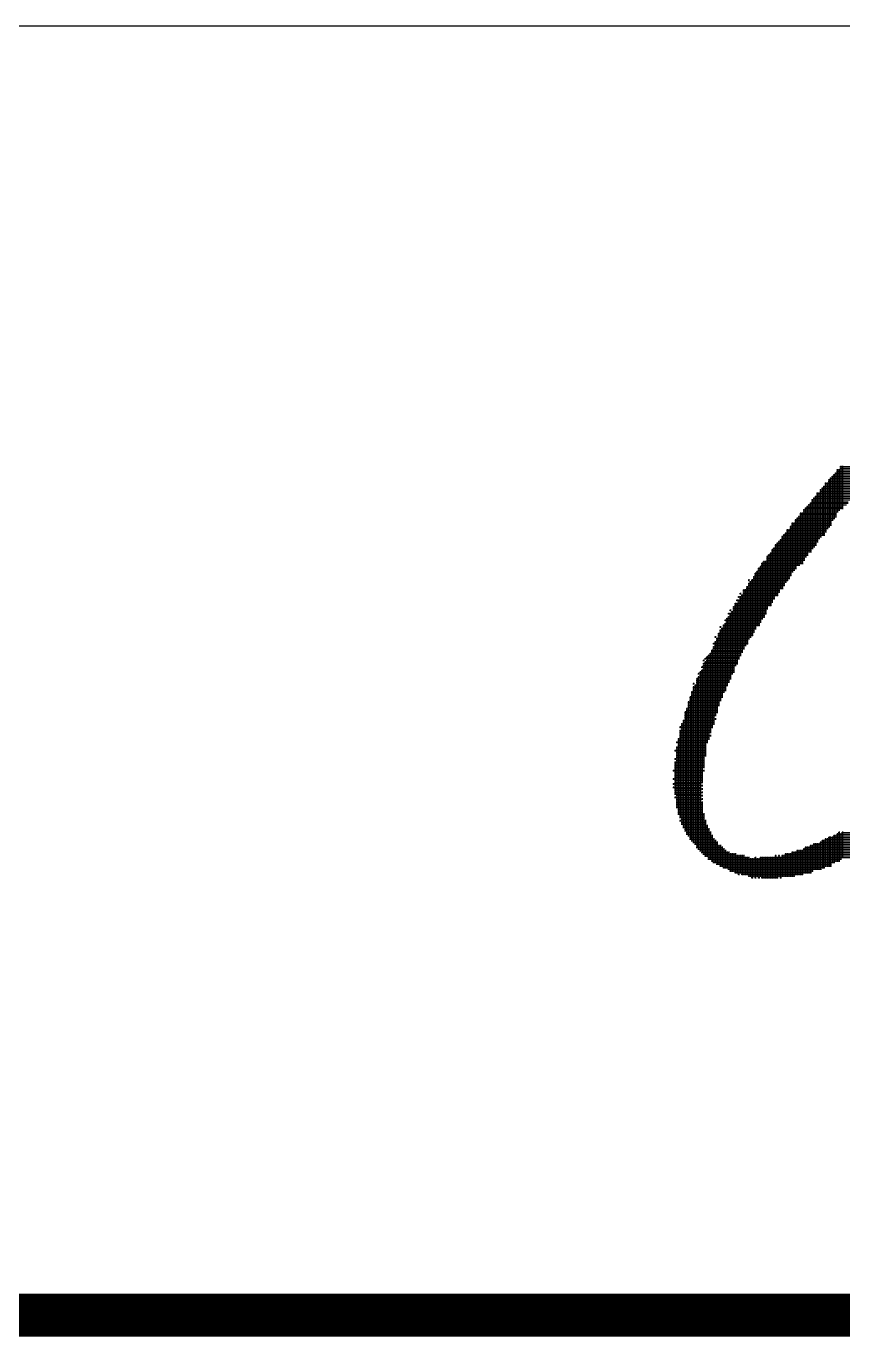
# Model space of a CAD drawing. Header units: feet. Extents: x 778950 to 1031250, y -253464 to -75264.
# Drawn here: x 948519 to 949659, y -245694 to -243864 of the extents above; entities that cross this region are included whole.
import ezdxf
from ezdxf.enums import TextEntityAlignment as Align

# ---------------------------------------------------------------- set-up
doc = ezdxf.new("R2010")
doc.units = ezdxf.units.FT
doc.header["$LTSCALE"] = 3000
doc.header["$MEASUREMENT"] = 0
for name, color, linetype in [('CX-BORD-LIN1', 4, 'CONTINUOUS'), ('CX-BORD-LIN2', 3, 'CONTINUOUS'), ('CX-BORD-TEX2', 7, 'CONTINUOUS'), ('CX-BORD-TEX3', 6, 'CONTINUOUS'), ('CX-MISC', 2, 'CONTINUOUS')]:
    doc.layers.add(name, color=color, linetype=linetype)
doc.styles.add('TB_TEXT', font='')
doc.styles.add('TB_WBTXT', font='')
doc.styles.add('TB_WMTXT', font='')
doc.styles.get('TB_TEXT').set_extended_font_data('Dotum')
doc.styles.get('TB_WBTXT').set_extended_font_data('Dotum')
doc.styles.get('TB_WMTXT').set_extended_font_data('Dotum')

# ---------------------------------------------------------------- blocks, each defined once
blk = doc.blocks.new('CXBLKA1-KHCA')
at = {"layer": 'CX-BORD-LIN1', "const_width": 0.2}
blk.add_lwpolyline([(558, 6), (270, 6)], dxfattribs=at)
at = {"layer": 'CX-BORD-LIN2'}
blk.add_lwpolyline([(558, 12), (270, 12)], dxfattribs=at)
at = {"layer": 'CX-BORD-LIN1', "style": 'TB_TEXT'}
for tag, p in [('TR_RCON5', (342.3033, 33)), ('TR_RCON4', (342.3033, 27)), ('TR_RCON3', (342.3033, 21)), ('TR_RCON2', (342.3033, 15)), ('TR_RCON1', (342.3033, 9))]:
    blk.add_attdef(tag, text='', height=3.5, dxfattribs=at).set_placement(p, align=Align.MIDDLE_LEFT)
for tag, height, p in [('TR_DGN5', 3.5, (451.1185, 33)), ('TR_CHK5', 3.5, (491.1185, 33)), ('TR_RDAT5', 3.5, (317.5, 33)), ('TR_APP5', 3.5, (531.1185, 33)), ('TR_RNUM5', 3, (285.1051, 32.6366)), ('TR_DGN4', 3.5, (451.1185, 27)), ('TR_CHK4', 3.5, (491.1185, 27)), ('TR_RDAT4', 3.5, (317.5, 27)), ('TR_APP4', 3.5, (531.1185, 27)), ('TR_RNUM4', 3, (285.1051, 26.6366)), ('TR_RDAT3', 3.5, (317.5, 21)), ('TR_DGN3', 3.5, (451.1185, 21)), ('TR_CHK3', 3.5, (491.1185, 21)), ('TR_APP3', 3.5, (531.1185, 21)), ('TR_RNUM3', 3, (285.1051, 20.6366)), ('TR_RDAT2', 3.5, (317.5, 15)), ('TR_DGN2', 3.5, (451.1185, 15)), ('TR_CHK2', 3.5, (491.1185, 15)), ('TR_APP2', 3.5, (531.1185, 15)), ('TR_RNUM2', 3, (285.1051, 14.6366)), ('TR_DGN1', 3.5, (451.1185, 9)), ('TR_CHK1', 3.5, (491.1185, 9)), ('TR_RDAT1', 3.5, (317.5, 9)), ('TR_APP1', 3.5, (531.1185, 9)), ('TR_RNUM1', 3, (285.1051, 8.6366))]:
    blk.add_attdef(tag, text='', height=height, dxfattribs=at).set_placement(p, align=Align.MIDDLE_CENTER)
at = {"layer": 'CX-BORD-LIN2', "style": 'TB_TEXT'}
blk.add_attdef('TD_VERSION', text='', height=3, rotation=90, dxfattribs=at).set_placement((800.5, 48.0149), align=Align.MIDDLE_CENTER)
at = {"layer": 'CX-BORD-TEX2', "style": 'TB_WMTXT'}
for tag, height, p in [('TB_CNAME', 5, (15.3448, 531.8324)), ('TB_CSCOP', 4, (16.6346, 523.8324))]:
    blk.add_attdef(tag, text='', height=height, dxfattribs=at).set_placement(p, align=Align.BOTTOM_LEFT)
at = {"layer": 'CX-BORD-TEX2', "style": 'TB_WBTXT'}
for tag, height, p in [('TB_MTITIL', 10, (398, 533.3264)), ('TB_STITL', 7, (398, 518.3264))]:
    blk.add_attdef(tag, text='', height=height, dxfattribs=at).set_placement(p, align=Align.MIDDLE_CENTER)
at = {"layer": 'CX-BORD-TEX3', "style": 'TB_TEXT'}
for tag, height, p in [('TD_LNDST', 4.5, (215, 31.5)), ('TD_DSECT', 4.5, (605.5, 31.5)), ('TD_DDIST', 4.5, (654.5, 31.5)), ('TD_DNAME_TOP', 4.5, (755, 27.957)), ('TD_CSECT', 4.5, (605.5, 22.5)), ('TD_CDIST', 4.5, (654.5, 22.5)), ('TD_DNAME_MAIN', 4.5, (755, 21.4731)), ('TD_DNAME_BOT', 3, (755, 15.2489)), ('TD_HSCAL', 4.5, (620.8841, 13.7484)), ('TD_VSCAL', 4.5, (656.8615, 13.7484)), ('TD_CCOMP', 4.5, (215, 13.5927)), ('TD_CSTEP', 4.5, (250.744, 5.125)), ('TD_FIELD', 4.5, (180, 5.125)), ('TD_DWGNO', 4.5, (755, 5.0017)), ('TD_DWGCODE', 4.5, (637, 4.7908))]:
    blk.add_attdef(tag, text='', height=height, dxfattribs=at).set_placement(p, align=Align.MIDDLE_CENTER)
for tag, height, width, p in [('TD_DCOMP', 4.5, 0.95, (215, 22.5875)), ('TD_CNAME', 5, 0.78, (65, 7.5956))]:
    blk.add_attdef(tag, text='', height=height, dxfattribs=dict(at, width=width)).set_placement(p, align=Align.MIDDLE_CENTER)

msp = doc.modelspace()

# ---------------------------------------------------------------- linework, layer by layer
at = {"layer": 'CX-MISC'}
for p, q in [((949648.4, -244487.7), (949713.7, -244487.7)), ((949649.5, -244486.5), (949649.5, -244549.5)), ((949650.7, -244483), (949713.7, -244483)), ((949650.7, -244485.4), (949713.7, -244485.4)), ((949651.9, -244481.9), (949651.9, -244542.5)), ((949654.2, -244481.9), (949654.2, -244540.2)), ((949655.4, -244478.4), (949716, -244478.4)), ((949655.4, -244480.7), (949713.7, -244480.7)), ((949656.5, -244477.2), (949656.5, -244537.9)), ((949658.9, -244477.2), (949658.9, -244537.9)), ((949633.2, -244505.2), (949633.2, -244575.2)), ((949634.4, -244501.7), (949933, -244501.7)), ((949634.4, -244504), (949921.3, -244504)), ((949635.5, -244500.5), (949635.5, -244570.5)), ((949637.9, -244500.5), (949637.9, -244565.8)), ((949639, -244497), (949723, -244497)), ((949639, -244499.4), (949734.7, -244499.4)), ((949640.2, -244495.9), (949640.2, -244563.5)), ((949641.4, -244494.7), (949718.3, -244494.7)), ((949642.5, -244493.5), (949642.5, -244561.2)), ((949643.7, -244492.4), (949716, -244492.4)), ((949644.9, -244491.2), (949644.9, -244554.2)), ((949646, -244490), (949713.7, -244490)), ((949647.2, -244488.9), (949647.2, -244551.9)), ((949616.9, -244523.9), (949616.9, -244593.8)), ((949618, -244522.7), (949671.7, -244522.7)), ((949619.2, -244521.5), (949619.2, -244591.5)), ((949620.4, -244520.4), (949674, -244520.4)), ((949621.5, -244519.2), (949621.5, -244589.2)), ((949622.7, -244515.7), (949681, -244515.7)), ((949622.7, -244518), (949676.4, -244518)), ((949623.9, -244514.5), (949623.9, -244584.5)), ((949626.2, -244514.5), (949626.2, -244579.8)), ((949627.4, -244511), (949907.3, -244511)), ((949627.4, -244513.4), (949683.4, -244513.4)), ((949628.5, -244509.9), (949628.5, -244577.5)), ((949629.7, -244508.7), (949909.6, -244508.7)), ((949630.9, -244507.5), (949630.9, -244575.2)), ((949632, -244506.4), (949914.3, -244506.4)), ((949600.5, -244542.5), (949600.5, -244614.8)), ((949602.9, -244542.5), (949602.9, -244614.8)), ((949604, -244539), (949655.4, -244539)), ((949604, -244541.4), (949653, -244541.4)), ((949605.2, -244537.9), (949605.2, -244610.2)), ((949606.4, -244536.7), (949660, -244536.7)), ((949607.5, -244535.5), (949607.5, -244605.5)), ((949608.7, -244534.4), (949660, -244534.4)), ((949609.9, -244533.2), (949609.9, -244603.2)), ((949611, -244532), (949664.7, -244532)), ((949612.2, -244530.9), (949612.2, -244598.5)), ((949613.4, -244529.7), (949667, -244529.7)), ((949614.5, -244528.5), (949614.5, -244598.5)), ((949615.7, -244525), (949671.7, -244525)), ((949615.7, -244527.4), (949667, -244527.4)), ((949586.5, -244561.2), (949586.5, -244631.2)), ((949587.7, -244557.7), (949643.7, -244557.7)), ((949587.7, -244560), (949643.7, -244560)), ((949588.9, -244556.5), (949588.9, -244626.5)), ((949591.2, -244556.5), (949591.2, -244624.2)), ((949592.4, -244553), (949646, -244553)), ((949592.4, -244555.4), (949643.7, -244555.4)), ((949593.5, -244551.9), (949593.5, -244621.8)), ((949594.7, -244550.7), (949648.4, -244550.7)), ((949595.9, -244549.5), (949595.9, -244617.2)), ((949597, -244548.4), (949650.7, -244548.4)), ((949598.2, -244547.2), (949598.2, -244617.2)), ((949599.4, -244543.7), (949650.7, -244543.7)), ((949599.4, -244546), (949650.7, -244546)), ((949573.7, -244576.3), (949629.7, -244576.3)), ((949573.7, -244578.7), (949627.4, -244578.7)), ((949574.9, -244575.2), (949574.9, -244649.8)), ((949576, -244574), (949634.4, -244574)), ((949577.2, -244572.8), (949577.2, -244645.2)), ((949578.4, -244571.7), (949634.4, -244571.7)), ((949579.5, -244570.5), (949579.5, -244640.5)), ((949580.7, -244567), (949636.7, -244567)), ((949580.7, -244569.3), (949636.7, -244569.3)), ((949581.9, -244565.8), (949581.9, -244638.2)), ((949584.2, -244565.8), (949584.2, -244635.8)), ((949585.4, -244562.4), (949641.4, -244562.4)), ((949585.4, -244564.7), (949639, -244564.7)), ((949559.7, -244595), (949615.7, -244595)), ((949559.7, -244597.3), (949615.7, -244597.3)), ((949560.9, -244593.8), (949560.9, -244668.5)), ((949562, -244592.7), (949618, -244592.7)), ((949563.2, -244591.5), (949563.2, -244663.8)), ((949564.4, -244588), (949622.7, -244588)), ((949564.4, -244590.3), (949620.4, -244590.3)), ((949565.5, -244586.8), (949565.5, -244659.2)), ((949566.7, -244585.7), (949622.7, -244585.7)), ((949567.9, -244584.5), (949567.9, -244659.2)), ((949569, -244583.3), (949625, -244583.3)), ((949570.2, -244582.2), (949570.2, -244654.5)), ((949571.4, -244581), (949625, -244581)), ((949572.5, -244579.8), (949572.5, -244649.8)), ((949545.7, -244613.7), (949604, -244613.7)), ((949545.7, -244616), (949599.4, -244616)), ((949546.9, -244612.5), (949546.9, -244691.8)), ((949548, -244611.3), (949604, -244611.3)), ((949549.2, -244610.2), (949549.2, -244689.5)), ((949551.5, -244610.2), (949551.5, -244684.8)), ((949552.7, -244604.3), (949608.7, -244604.3)), ((949552.7, -244606.7), (949606.4, -244606.7)), ((949552.7, -244609), (949606.4, -244609)), ((949553.9, -244603.2), (949553.9, -244677.8)), ((949555, -244602), (949611, -244602)), ((949556.2, -244600.8), (949556.2, -244673.2)), ((949557.4, -244599.7), (949611, -244599.7)), ((949558.5, -244598.5), (949558.5, -244673.2)), ((949534.1, -244632.3), (949585.4, -244632.3)), ((949535.2, -244631.2), (949535.2, -244710.5)), ((949536.4, -244627.7), (949587.7, -244627.7)), ((949536.4, -244630), (949587.7, -244630)), ((949537.6, -244626.5), (949537.6, -244705.8)), ((949538.7, -244625.3), (949590, -244625.3)), ((949539.9, -244624.2), (949539.9, -244701.2)), ((949541, -244620.7), (949594.7, -244620.7)), ((949541, -244623), (949592.4, -244623)), ((949542.2, -244619.5), (949542.2, -244701.2)), ((949543.4, -244618.3), (949594.7, -244618.3)), ((949544.5, -244617.2), (949544.5, -244696.5)), ((949520.1, -244651), (949571.4, -244651)), ((949521.2, -244649.8), (949521.2, -244733.8)), ((949523.6, -244649.8), (949523.6, -244729.1)), ((949524.7, -244646.3), (949576, -244646.3)), ((949524.7, -244648.7), (949576, -244648.7)), ((949525.9, -244645.2), (949525.9, -244726.8)), ((949527.1, -244637), (949529.4, -244637)), ((949527.1, -244641.7), (949578.4, -244641.7)), ((949527.1, -244644), (949578.4, -244644)), ((949528.2, -244635.8), (949528.2, -244638.2)), ((949528.2, -244640.5), (949528.2, -244719.8)), ((949529.4, -244639.3), (949580.7, -244639.3)), ((949530.6, -244638.2), (949530.6, -244717.5)), ((949531.7, -244637), (949583, -244637)), ((949532.9, -244635.8), (949532.9, -244715.1)), ((949534.1, -244634.7), (949585.4, -244634.7)), ((949508.4, -244669.7), (949559.7, -244669.7)), ((949509.6, -244668.5), (949509.6, -244757.1)), ((949510.7, -244665), (949562, -244665)), ((949511.9, -244663.8), (949511.9, -244666.2)), ((949511.9, -244668.5), (949511.9, -244754.8)), ((949513.1, -244660.3), (949564.4, -244660.3)), ((949513.1, -244667.3), (949562, -244667.3)), ((949514.2, -244659.2), (949514.2, -244661.5)), ((949514.2, -244663.8), (949514.2, -244747.8)), ((949515.4, -244655.7), (949517.7, -244655.7)), ((949515.4, -244662.7), (949564.4, -244662.7)), ((949516.6, -244654.5), (949516.6, -244656.8)), ((949516.6, -244659.2), (949516.6, -244743.1)), ((949517.7, -244658), (949569, -244658)), ((949518.9, -244656.8), (949518.9, -244738.5)), ((949520.1, -244653.3), (949571.4, -244653.3)), ((949520.1, -244655.7), (949569, -244655.7)), ((949499.1, -244683.7), (949552.7, -244683.7)), ((949499.1, -244688.3), (949550.4, -244688.3)), ((949500.2, -244682.5), (949500.2, -244684.8)), ((949500.2, -244687.2), (949500.2, -244780.5)), ((949501.4, -244679), (949503.7, -244679)), ((949501.4, -244686), (949550.4, -244686)), ((949502.6, -244677.8), (949502.6, -244680.2)), ((949502.6, -244682.5), (949502.6, -244775.8)), ((949503.7, -244681.3), (949552.7, -244681.3)), ((949504.9, -244680.2), (949504.9, -244768.8)), ((949506.1, -244674.3), (949555, -244674.3)), ((949506.1, -244676.7), (949555, -244676.7)), ((949506.1, -244679), (949552.7, -244679)), ((949507.2, -244673.2), (949507.2, -244766.5)), ((949508.4, -244672), (949559.7, -244672)), ((949487.4, -244702.3), (949489.7, -244702.3)), ((949487.4, -244707), (949536.4, -244707)), ((949488.6, -244701.2), (949488.6, -244703.5)), ((949488.6, -244705.8), (949488.6, -244806.1)), ((949489.7, -244704.7), (949538.7, -244704.7)), ((949490.9, -244703.5), (949490.9, -244801.5)), ((949492.1, -244700), (949543.4, -244700)), ((949492.1, -244702.3), (949538.7, -244702.3)), ((949493.2, -244698.8), (949493.2, -244794.5)), ((949494.4, -244693), (949545.7, -244693)), ((949494.4, -244697.7), (949543.4, -244697.7)), ((949495.6, -244691.8), (949495.6, -244694.2)), ((949495.6, -244696.5), (949495.6, -244792.1)), ((949496.7, -244690.7), (949548, -244690.7)), ((949496.7, -244695.3), (949545.7, -244695.3)), ((949497.9, -244689.5), (949497.9, -244785.1)), ((949478.1, -244725.6), (949527.1, -244725.6)), ((949479.2, -244724.5), (949479.2, -244726.8)), ((949480.4, -244716.3), (949482.7, -244716.3)), ((949480.4, -244723.3), (949527.1, -244723.3)), ((949481.6, -244715.1), (949481.6, -244717.5)), ((949481.6, -244722.1), (949481.6, -244827.1)), ((949482.7, -244718.6), (949529.4, -244718.6)), ((949482.7, -244721), (949527.1, -244721)), ((949483.9, -244717.5), (949483.9, -244822.5)), ((949485.1, -244711.6), (949534.1, -244711.6)), ((949485.1, -244714), (949534.1, -244714)), ((949485.1, -244716.3), (949531.7, -244716.3)), ((949486.2, -244710.5), (949486.2, -244813.1)), ((949487.4, -244709.3), (949536.4, -244709.3)), ((949469.9, -244743.1), (949469.9, -244864.4)), ((949471.1, -244742), (949517.7, -244742)), ((949472.2, -244740.8), (949472.2, -244859.8)), ((949473.4, -244739.6), (949517.7, -244739.6)), ((949474.6, -244738.5), (949474.6, -244850.5)), ((949475.7, -244735), (949520.1, -244735)), ((949475.7, -244737.3), (949520.1, -244737.3)), ((949476.9, -244733.8), (949476.9, -244843.5)), ((949478.1, -244730.3), (949522.4, -244730.3)), ((949478.1, -244732.6), (949522.4, -244732.6)), ((949479.2, -244729.1), (949479.2, -244838.8)), ((949480.4, -244728), (949524.7, -244728)), ((949461.7, -244758.3), (949508.4, -244758.3)), ((949462.9, -244757.1), (949462.9, -244759.5)), ((949462.9, -244761.8), (949462.9, -244920.4)), ((949464.1, -244749), (949466.4, -244749)), ((949464.1, -244753.6), (949513.1, -244753.6)), ((949464.1, -244756), (949510.7, -244756)), ((949464.1, -244760.6), (949508.4, -244760.6)), ((949465.2, -244747.8), (949465.2, -244750.1)), ((949465.2, -244752.5), (949465.2, -244899.4)), ((949466.4, -244746.6), (949515.4, -244746.6)), ((949466.4, -244751.3), (949513.1, -244751.3)), ((949467.6, -244745.5), (949467.6, -244747.8)), ((949467.6, -244750.1), (949467.6, -244883.1)), ((949468.7, -244744.3), (949515.4, -244744.3)), ((949468.7, -244749), (949513.1, -244749)), ((949451.2, -244780.5), (949451.2, -244782.8)), ((949454.7, -244774.6), (949503.7, -244774.6)), ((949454.7, -244777), (949501.4, -244777)), ((949454.7, -244779.3), (949501.4, -244779.3)), ((949455.9, -244773.5), (949455.9, -245011.4)), ((949457.1, -244767.6), (949506.1, -244767.6)), ((949457.1, -244772.3), (949503.7, -244772.3)), ((949458.2, -244766.5), (949458.2, -244768.8)), ((949458.2, -244771.1), (949458.2, -245013.7)), ((949459.4, -244765.3), (949508.4, -244765.3)), ((949459.4, -244770), (949503.7, -244770)), ((949460.6, -244764.1), (949460.6, -245016.1)), ((949461.7, -244763), (949508.4, -244763)), ((949447.7, -244793.3), (949494.4, -244793.3)), ((949447.7, -244795.6), (949492.1, -244795.6)), ((949447.7, -244798), (949492.1, -244798)), ((949448.9, -244792.1), (949448.9, -245002.1)), ((949450.1, -244781.6), (949452.4, -244781.6)), ((949450.1, -244786.3), (949496.7, -244786.3)), ((949450.1, -244788.6), (949496.7, -244788.6)), ((949450.1, -244791), (949496.7, -244791)), ((949451.2, -244785.1), (949451.2, -245004.4)), ((949452.4, -244784), (949499.1, -244784)), ((949453.6, -244782.8), (949453.6, -245006.7)), ((949454.7, -244781.6), (949499.1, -244781.6)), ((949440.7, -244816.6), (949485.1, -244816.6)), ((949441.9, -244815.5), (949441.9, -244992.8)), ((949443.1, -244807.3), (949487.4, -244807.3)), ((949443.1, -244809.6), (949487.4, -244809.6)), ((949443.1, -244812), (949487.4, -244812)), ((949443.1, -244814.3), (949485.1, -244814.3)), ((949444.2, -244806.1), (949444.2, -244995.1)), ((949445.4, -244800.3), (949492.1, -244800.3)), ((949445.4, -244802.6), (949489.7, -244802.6)), ((949445.4, -244805), (949489.7, -244805)), ((949446.6, -244799.1), (949446.6, -244999.8)), ((949436.1, -244833), (949480.4, -244833)), ((949436.1, -244835.3), (949480.4, -244835.3)), ((949437.2, -244831.8), (949437.2, -244983.4)), ((949438.4, -244821.3), (949485.1, -244821.3)), ((949438.4, -244823.6), (949482.7, -244823.6)), ((949438.4, -244826), (949482.7, -244826)), ((949438.4, -244828.3), (949480.4, -244828.3)), ((949438.4, -244830.6), (949482.7, -244830.6)), ((949439.6, -244820.1), (949439.6, -244988.1)), ((949440.7, -244819), (949485.1, -244819)), ((949481.6, -244829.5), (949481.6, -244831.8)), ((949431.4, -244842.3), (949478.1, -244842.3)), ((949431.4, -244847), (949475.7, -244847)), ((949431.4, -244849.3), (949475.7, -244849.3)), ((949431.4, -244851.6), (949473.4, -244851.6)), ((949431.4, -244854), (949475.7, -244854)), ((949432.6, -244841.1), (949432.6, -244843.5)), ((949432.6, -244845.8), (949432.6, -244969.4)), ((949433.7, -244837.6), (949480.4, -244837.6)), ((949433.7, -244840), (949478.1, -244840)), ((949433.7, -244844.6), (949475.7, -244844.6)), ((949434.9, -244836.5), (949434.9, -244978.8)), ((949474.6, -244852.8), (949474.6, -244855.1)), ((949426.7, -244863.3), (949471.1, -244863.3)), ((949426.7, -244870.3), (949468.7, -244870.3)), ((949427.9, -244862.1), (949427.9, -244864.4)), ((949427.9, -244869.1), (949427.9, -244955.4)), ((949429.1, -244858.6), (949473.4, -244858.6)), ((949429.1, -244860.9), (949471.1, -244860.9)), ((949429.1, -244865.6), (949468.7, -244865.6)), ((949429.1, -244867.9), (949468.7, -244867.9)), ((949430.2, -244857.4), (949430.2, -244964.8)), ((949431.4, -244856.3), (949473.4, -244856.3)), ((949424.4, -244874.9), (949468.7, -244874.9)), ((949424.4, -244886.6), (949466.4, -244886.6)), ((949425.6, -244873.8), (949425.6, -244876.1)), ((949425.6, -244885.4), (949425.6, -244887.8)), ((949425.6, -244890.1), (949425.6, -244936.8)), ((949426.7, -244872.6), (949468.7, -244872.6)), ((949426.7, -244877.3), (949468.7, -244877.3)), ((949426.7, -244879.6), (949468.7, -244879.6)), ((949426.7, -244881.9), (949468.7, -244881.9)), ((949426.7, -244884.3), (949466.4, -244884.3)), ((949426.7, -244888.9), (949466.4, -244888.9)), ((949422.1, -244902.9), (949466.4, -244902.9)), ((949423.2, -244901.8), (949423.2, -244904.1)), ((949424.4, -244891.3), (949466.4, -244891.3)), ((949424.4, -244893.6), (949466.4, -244893.6)), ((949424.4, -244895.9), (949466.4, -244895.9)), ((949424.4, -244898.3), (949466.4, -244898.3)), ((949424.4, -244900.6), (949464.1, -244900.6)), ((949424.4, -244905.3), (949464.1, -244905.3)), ((949424.4, -244907.6), (949464.1, -244907.6)), ((949465.2, -244901.8), (949465.2, -244904.1)), ((949422.1, -244914.6), (949464.1, -244914.6)), ((949422.1, -244921.6), (949461.7, -244921.6)), ((949422.1, -244926.3), (949461.7, -244926.3)), ((949423.2, -244913.4), (949423.2, -244915.8)), ((949423.2, -244920.4), (949423.2, -244922.8)), ((949423.2, -244925.1), (949423.2, -244927.4)), ((949424.4, -244909.9), (949464.1, -244909.9)), ((949424.4, -244912.3), (949464.1, -244912.3)), ((949424.4, -244916.9), (949464.1, -244916.9)), ((949424.4, -244919.3), (949464.1, -244919.3)), ((949424.4, -244923.9), (949464.1, -244923.9)), ((949462.9, -244922.8), (949462.9, -244925.1)), ((949424.4, -244928.6), (949464.1, -244928.6)), ((949424.4, -244930.9), (949461.7, -244930.9)), ((949424.4, -244933.3), (949464.1, -244933.3)), ((949424.4, -244935.6), (949461.7, -244935.6)), ((949424.4, -244940.3), (949461.7, -244940.3)), ((949425.6, -244939.1), (949425.6, -244941.4)), ((949426.7, -244937.9), (949464.1, -244937.9)), ((949426.7, -244942.6), (949464.1, -244942.6)), ((949426.7, -244944.9), (949461.7, -244944.9)), ((949462.9, -244927.4), (949462.9, -244929.8)), ((949462.9, -244932.1), (949462.9, -244934.4)), ((949462.9, -244936.8), (949462.9, -244939.1)), ((949462.9, -244941.4), (949462.9, -244943.8)), ((949426.7, -244947.3), (949464.1, -244947.3)), ((949426.7, -244949.6), (949464.1, -244949.6)), ((949426.7, -244951.9), (949464.1, -244951.9)), ((949426.7, -244954.3), (949464.1, -244954.3)), ((949429.1, -244956.6), (949464.1, -244956.6)), ((949429.1, -244958.9), (949464.1, -244958.9)), ((949429.1, -244961.3), (949464.1, -244961.3)), ((949429.1, -244963.6), (949466.4, -244963.6)), ((949462.9, -244946.1), (949462.9, -245018.4)), ((949465.2, -244962.4), (949465.2, -245020.7)), ((949431.4, -244965.9), (949466.4, -244965.9)), ((949431.4, -244968.3), (949466.4, -244968.3)), ((949431.4, -244972.9), (949468.7, -244972.9)), ((949432.6, -244971.8), (949432.6, -244974.1)), ((949433.7, -244970.6), (949466.4, -244970.6)), ((949433.7, -244975.3), (949468.7, -244975.3)), ((949433.7, -244977.6), (949468.7, -244977.6)), ((949436.1, -244979.9), (949471.1, -244979.9)), ((949467.6, -244971.8), (949467.6, -245023.1)), ((949469.9, -244978.8), (949469.9, -245023.1)), ((949436.1, -244982.3), (949471.1, -244982.3)), ((949438.4, -244984.6), (949473.4, -244984.6)), ((949438.4, -244986.9), (949473.4, -244986.9)), ((949440.7, -244989.3), (949475.7, -244989.3)), ((949440.7, -244991.6), (949475.7, -244991.6)), ((949443.1, -244993.9), (949478.1, -244993.9)), ((949445.4, -244996.3), (949478.1, -244996.3)), ((949445.4, -244998.6), (949480.4, -244998.6)), ((949472.2, -244983.4), (949472.2, -245027.7)), ((949474.6, -244988.1), (949474.6, -245027.7)), ((949476.9, -244992.8), (949476.9, -245030.1)), ((949479.2, -244997.4), (949479.2, -245032.4)), ((949481.6, -244999.8), (949481.6, -245032.4)), ((949630.9, -244999.8), (949630.9, -245039.4)), ((949633.2, -244999.8), (949633.2, -245039.4)), ((949634.4, -244998.6), (949718.3, -244998.6)), ((949635.5, -244997.4), (949635.5, -245037.1)), ((949637.9, -244997.4), (949637.9, -245037.1)), ((949639, -244996.3), (949720.7, -244996.3)), ((949640.2, -244995.1), (949640.2, -245037.1)), ((949642.5, -244995.1), (949642.5, -245037.1)), ((949644.9, -244995.1), (949644.9, -245032.4)), ((949646, -244993.9), (949727.7, -244993.9)), ((949647.2, -244992.8), (949647.2, -245032.4)), ((949649.5, -244992.8), (949649.5, -245030.1)), ((949650.7, -244991.6), (949730, -244991.6)), ((949651.9, -244990.4), (949651.9, -245030.1)), ((949653, -244989.3), (949655.4, -244989.3)), ((949654.2, -244988.1), (949654.2, -245030.1)), ((949656.5, -244990.4), (949656.5, -245027.7)), ((949657.7, -244989.3), (949734.7, -244989.3)), ((949658.9, -244988.1), (949658.9, -245025.4)), ((949447.7, -245000.9), (949482.7, -245000.9)), ((949450.1, -245003.2), (949485.1, -245003.2)), ((949452.4, -245005.6), (949485.1, -245005.6)), ((949454.7, -245007.9), (949489.7, -245007.9)), ((949454.7, -245010.2), (949492.1, -245010.2)), ((949457.1, -245012.6), (949494.4, -245012.6)), ((949459.4, -245014.9), (949496.7, -245014.9)), ((949461.7, -245017.2), (949501.4, -245017.2)), ((949483.9, -245002.1), (949483.9, -245034.7)), ((949486.2, -245006.7), (949486.2, -245034.7)), ((949488.6, -245006.7), (949488.6, -245037.1)), ((949490.9, -245009.1), (949490.9, -245037.1)), ((949493.2, -245011.4), (949493.2, -245039.4)), ((949495.6, -245013.7), (949495.6, -245039.4)), ((949497.9, -245016.1), (949497.9, -245039.4)), ((949500.2, -245016.1), (949500.2, -245041.7)), ((949502.6, -245018.4), (949502.6, -245044.1)), ((949504.9, -245018.4), (949504.9, -245044.1)), ((949507.2, -245018.4), (949507.2, -245044.1)), ((949509.6, -245018.4), (949509.6, -245046.4)), ((949579.5, -245018.4), (949579.5, -245051.1)), ((949581.9, -245018.4), (949581.9, -245051.1)), ((949584.2, -245018.4), (949584.2, -245051.1)), ((949586.5, -245018.4), (949586.5, -245051.1)), ((949587.7, -245017.2), (949683.4, -245017.2)), ((949588.9, -245016.1), (949588.9, -245051.1)), ((949591.2, -245016.1), (949591.2, -245051.1)), ((949593.5, -245016.1), (949593.5, -245048.7)), ((949594.7, -245014.9), (949685.7, -245014.9)), ((949595.9, -245013.7), (949595.9, -245048.7)), ((949598.2, -245013.7), (949598.2, -245048.7)), ((949600.5, -245013.7), (949600.5, -245048.7)), ((949602.9, -245013.7), (949602.9, -245048.7)), ((949604, -245012.6), (949695, -245012.6)), ((949605.2, -245011.4), (949605.2, -245046.4)), ((949606.4, -245010.2), (949697.3, -245010.2)), ((949607.5, -245009.1), (949607.5, -245046.4)), ((949609.9, -245009.1), (949609.9, -245046.4)), ((949612.2, -245009.1), (949612.2, -245046.4)), ((949613.4, -245007.9), (949702, -245007.9)), ((949614.5, -245006.7), (949614.5, -245046.4)), ((949616.9, -245006.7), (949616.9, -245044.1)), ((949618, -245005.6), (949706.7, -245005.6)), ((949619.2, -245004.4), (949619.2, -245041.7)), ((949621.5, -245004.4), (949621.5, -245041.7)), ((949623.9, -245004.4), (949623.9, -245041.7)), ((949626.2, -245004.4), (949626.2, -245041.7)), ((949627.4, -245003.2), (949711.3, -245003.2)), ((949628.5, -245002.1), (949628.5, -245041.7)), ((949629.7, -245000.9), (949713.7, -245000.9)), ((949464.1, -245019.6), (949510.7, -245019.6)), ((949466.4, -245021.9), (949522.4, -245021.9)), ((949471.1, -245024.2), (949529.4, -245024.2)), ((949471.1, -245026.6), (949657.7, -245026.6)), ((949475.7, -245028.9), (949655.4, -245028.9)), ((949478.1, -245031.2), (949648.4, -245031.2)), ((949482.7, -245033.6), (949643.7, -245033.6)), ((949487.4, -245035.9), (949643.7, -245035.9)), ((949511.9, -245020.7), (949511.9, -245046.4)), ((949514.2, -245020.7), (949514.2, -245048.7)), ((949516.6, -245020.7), (949516.6, -245046.4)), ((949518.9, -245020.7), (949518.9, -245048.7)), ((949521.2, -245020.7), (949521.2, -245048.7)), ((949523.6, -245023.1), (949523.6, -245048.7)), ((949525.9, -245023.1), (949525.9, -245048.7)), ((949528.2, -245023.1), (949528.2, -245051.1)), ((949530.6, -245025.4), (949530.6, -245051.1)), ((949532.9, -245025.4), (949532.9, -245053.4)), ((949535.2, -245025.4), (949535.2, -245051.1)), ((949536.4, -245024.2), (949538.7, -245024.2)), ((949537.6, -245023.1), (949537.6, -245053.4)), ((949539.9, -245025.4), (949539.9, -245051.1)), ((949542.2, -245025.4), (949542.2, -245053.4)), ((949543.4, -245024.2), (949669.4, -245024.2)), ((949544.5, -245023.1), (949544.5, -245051.1)), ((949546.9, -245023.1), (949546.9, -245053.4)), ((949549.2, -245023.1), (949549.2, -245053.4)), ((949551.5, -245023.1), (949551.5, -245053.4)), ((949553.9, -245023.1), (949553.9, -245053.4)), ((949556.2, -245023.1), (949556.2, -245053.4)), ((949558.5, -245023.1), (949558.5, -245053.4)), ((949560.9, -245023.1), (949560.9, -245053.4)), ((949563.2, -245023.1), (949563.2, -245053.4)), ((949564.4, -245021.9), (949566.7, -245021.9)), ((949565.5, -245020.7), (949565.5, -245053.4)), ((949567.9, -245023.1), (949567.9, -245053.4)), ((949569, -245021.9), (949571.4, -245021.9)), ((949570.2, -245020.7), (949570.2, -245051.1)), ((949572.5, -245023.1), (949572.5, -245053.4)), ((949573.7, -245021.9), (949674, -245021.9)), ((949574.9, -245020.7), (949574.9, -245051.1)), ((949577.2, -245020.7), (949577.2, -245051.1)), ((949578.4, -245019.6), (949678.7, -245019.6)), ((949492.1, -245038.2), (949634.4, -245038.2)), ((949499.1, -245040.6), (949629.7, -245040.6)), ((949501.4, -245042.9), (949618, -245042.9)), ((949508.4, -245045.2), (949615.7, -245045.2)), ((949513.1, -245047.6), (949515.4, -245047.6)), ((949517.7, -245047.6), (949604, -245047.6)), ((949527.1, -245049.9), (949592.4, -245049.9)), ((949531.7, -245052.2), (949534.1, -245052.2)), ((949536.4, -245052.2), (949538.7, -245052.2)), ((949541, -245052.2), (949543.4, -245052.2)), ((949545.7, -245052.2), (949569, -245052.2)), ((949571.4, -245052.2), (949573.7, -245052.2))]:
    msp.add_line(p, q, dxfattribs=at)

# ---------------------------------------------------------------- block references
at = {"layer": 'CX-BORD-LIN1', "xscale": 300, "yscale": 300, "zscale": 300}
msp.add_blockref('CXBLKA1-KHCA', (786449.8, -247463.5), dxfattribs=at)

doc.saveas('drawing.dxf')
